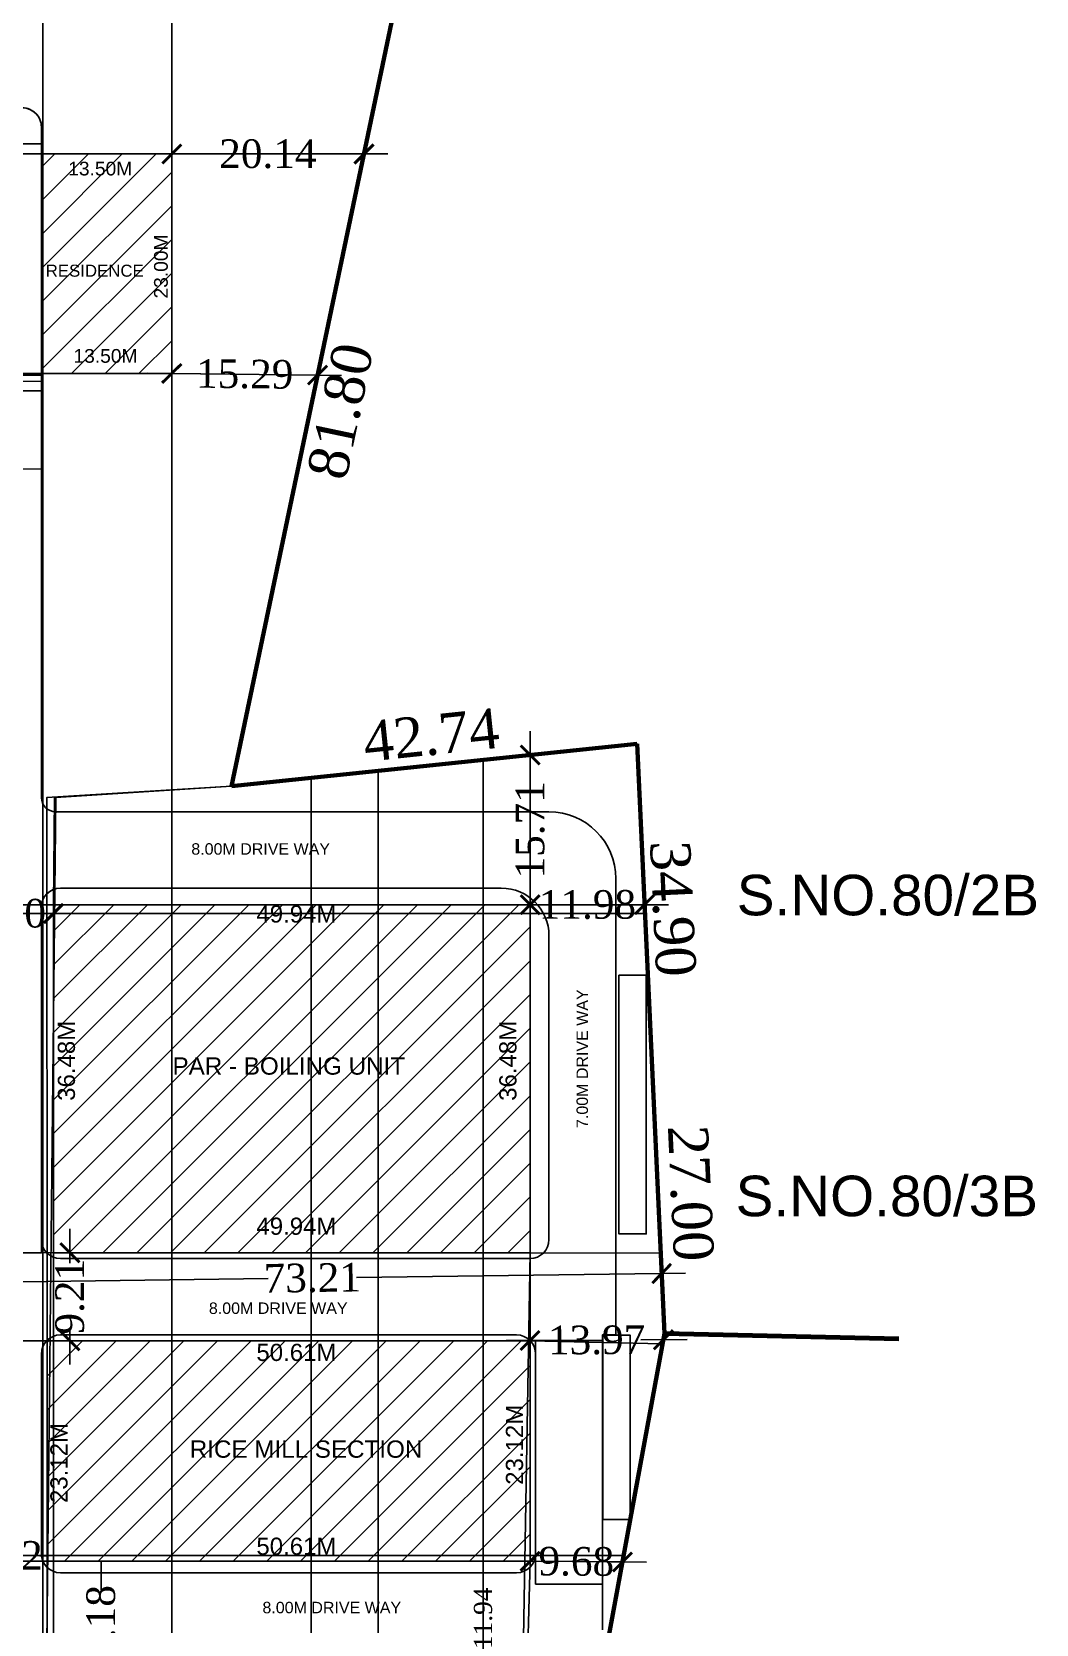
# Model space of a CAD drawing. Header units: metres. Extents: x 1422408 to 2565053, y 3723 to 80428.
# Drawn here: x 2267325.5 to 2267430.7, y 3879.6 to 4046.5 of the extents above; entities that cross this region are included whole.
import ezdxf

# ---------------------------------------------------------------- set-up
doc = ezdxf.new("R2010")
doc.units = ezdxf.units.M
doc.header["$LTSCALE"] = 3.5
doc.header["$MEASUREMENT"] = 0
doc.linetypes.add('PHANTOM2', pattern=[1.25, 0.625, -0.125, 0.125, -0.125, 0.125, -0.125])
doc.layers.get('0').update_dxf_attribs({"linetype": 'CONTINUOUS'})
doc.layers.get('DEFPOINTS').update_dxf_attribs({"linetype": 'CONTINUOUS'})
for name, color, linetype in [('BLK_1_LVL_0_REAR_SETBACK', 11, 'CONTINUOUS'), ('BLK_2_LVL_0_REAR_SETBACK', 11, 'CONTINUOUS'), ('BLK_4_INTERNAL_VEHICULAR_ACCESS', 161, 'CONTINUOUS'), ('BLK_4_LVL_0_BLDG_FOOT_PRINT', 1, 'CONTINUOUS'), ('BLK_4_LVL_0_FRONT_SETBACK', 2, 'CONTINUOUS'), ('BLK_4_LVL_0_REAR_SETBACK', 11, 'CONTINUOUS'), ('BLK_4_LVL_0_SIDE_SETBACK1', 171, 'CONTINUOUS'), ('BLK_4_LVL_0_SIDE_SETBACK2', 102, 'CONTINUOUS'), ('BLK_5_LVL_0_SIDE_SETBACK1', 102, 'CONTINUOUS'), ('BLK_5_PLANTATION_GREENSTRIP', 81, 'CONTINUOUS'), ('BLK_6_INTERNAL_VEHICULAR_ACCESS', 161, 'CONTINUOUS'), ('BLK_6_LVL_0_BLDG_FOOT_PRINT', 1, 'CONTINUOUS'), ('BLK_6_LVL_0_FRONT_SETBACK', 2, 'CONTINUOUS'), ('BLK_6_LVL_0_REAR_SETBACK', 11, 'CONTINUOUS'), ('BLK_6_LVL_0_SIDE_SETBACK1', 171, 'CONTINUOUS'), ('BLK_6_LVL_0_SIDE_SETBACK2', 102, 'CONTINUOUS'), ('BLK_6_PLANTATION_GREENSTRIP', 81, 'CONTINUOUS'), ('BLK_7_INTERNAL_VEHICULAR_ACCESS', 161, 'CONTINUOUS'), ('BLK_7_LVL_0_BLDG_FOOT_PRINT', 1, 'CONTINUOUS'), ('BLK_7_LVL_0_FRONT_SETBACK', 2, 'CONTINUOUS'), ('BLK_7_LVL_0_REAR_SETBACK', 11, 'CONTINUOUS'), ('BLK_7_LVL_0_SIDE_SETBACK1', 171, 'CONTINUOUS'), ('BLK_7_LVL_0_SIDE_SETBACK2', 102, 'CONTINUOUS'), ('DISTANCE_BLK', 238, 'CONTINUOUS'), ('DRIVE_WAY', 255, 'CONTINUOUS'), ('PLOT_BOUNDARY', 70, 'CONTINUOUS'), ('SUPER_IMPOSED', 5, 'CONTINUOUS')]:
    doc.layers.add(name, color=color, linetype=linetype)
for name, color, linetype, lineweight in [('FMB_OR_PLR', 70, 'CONTINUOUS', 0), ('SPECIAL_PARKING', 175, 'CONTINUOUS', 0), ('TWO_WHEELER_DRIVE_WAY', 6, 'CONTINUOUS', 9)]:
    doc.layers.add(name, color=color, linetype=linetype, lineweight=lineweight)
doc.styles.add('ANAND', font='times.ttf')
doc.styles.add('NAME', font='times.ttf')
doc.styles.add('ROOM TEXT 10.5', font='swisse.ttf')
doc.dimstyles.new('Copy of Standard', dxfattribs={"dimscale": 0.7, "dimtxt": 2.35, "dimasz": 0.05, "dimexe": 0.08, "dimexo": 0.0125, "dimgap": 0.05, "dimtad": 0, "dimzin": 0, "dimdsep": 46, "dimtxsty": 'NAME', "dimcen": 0, "dimse1": 1, "dimse2": 1, "dimsd1": 1, "dimsd2": 1, "dimadec": 0, "dimazin": 0, "dimtfac": 1, "dimtofl": 0, "dimtmove": 0, "dimatfit": 3, "dimldrblk": 'CLOSEDBLANK', "dimfxl": 0, "dimtolj": 1, "dimtzin": 0, "dimarcsym": 0})
doc.dimstyles.new('STANDARD$0', dxfattribs={"dimtxt": 0.25, "dimasz": 0.1, "dimexe": 2, "dimexo": 2, "dimgap": 0, "dimtad": 0, "dimzin": 0, "dimdsep": 46, "dimtxsty": 'ANAND', "dimcen": 0.0625, "dimdle": 2.5, "dimse1": 1, "dimse2": 1, "dimclrd": 2, "dimclre": 9, "dimadec": 0, "dimazin": 0, "dimtfac": 1, "dimtix": 1, "dimtofl": 0, "dimtmove": 2, "dimatfit": 3, "dimldrblk": 'OBLIQUE', "dimfxl": 0, "dimtolj": 1, "dimtzin": 0, "dimarcsym": 0})

# ---------------------------------------------------------------- blocks, each defined once
blk = doc.blocks.new('*D648')
at = {"layer": 'DEFPOINTS', "color": 0, "ltscale": 0.5}
for p in [(2267391.79, 3910.08), (2267394.19, 3909.64), (2267377.03, 3829.82)]:
    blk.add_point(p, dxfattribs=at)
at = {"color": 0, "lineweight": 70, "ltscale": 0.5, "insert": (2267386.8, 3869.42), "char_height": 4.2, "attachment_point": 5, "rotation": 79.5824, "style": 'NAME'}
blk.add_mtext('\\A1;81.60', dxfattribs=at)
blk = doc.blocks.new('_ClosedBlank')
at = {"color": 0, "linetype": 'ByBlock', "lineweight": -2}
for p, q in [((-1, 0.2), (0, 0)), ((-1, 0.2), (-1, -0.2)), ((0, 0), (-1, -0.2))]:
    blk.add_line(p, q, dxfattribs=at)
blk = doc.blocks.new('*D649')
at = {"layer": 'DEFPOINTS', "color": 0, "ltscale": 0.5}
for p in [(2267390.53, 3937.05), (2267393.94, 3937.21), (2267391.79, 3910.08)]:
    blk.add_point(p, dxfattribs=at)
at = {"color": 0, "lineweight": 70, "ltscale": 0.5, "insert": (2267394.52, 3924.78), "char_height": 4.2, "attachment_point": 5, "rotation": 272.6581, "style": 'NAME'}
blk.add_mtext('\\A1;27.00', dxfattribs=at)
blk = doc.blocks.new('*D659')
at = {"layer": 'DEFPOINTS', "color": 0, "ltscale": 0.5}
for p in [(2267363.2, 4047.49), (2267346.41, 3967.43), (2267349.47, 3966.79)]:
    blk.add_point(p, dxfattribs=at)
at = {"color": 0, "lineweight": 70, "ltscale": 0.5, "insert": (2267357.85, 4006.76), "char_height": 4.2, "attachment_point": 5, "rotation": 78.1549, "style": 'NAME'}
blk.add_mtext('\\A1;81.80', dxfattribs=at)
blk = doc.blocks.new('*D666')
at = {"layer": 'DEFPOINTS', "color": 0, "ltscale": 0.5}
for p in [(2267388.59, 3975.01), (2267388.92, 3971.9), (2267346.41, 3967.43)]:
    blk.add_point(p, dxfattribs=at)
at = {"color": 0, "lineweight": 70, "ltscale": 0.5, "insert": (2267367.34, 3972.78), "char_height": 4.2, "attachment_point": 5, "rotation": 5.9983, "style": 'NAME'}
blk.add_mtext('\\A1;42.74', dxfattribs=at)
blk = doc.blocks.new('*D667')
at = {"layer": 'DEFPOINTS', "color": 0, "ltscale": 0.5}
for p in [(2267388.92, 3971.9), (2267390.53, 3937.05), (2267393.47, 3937.19)]:
    blk.add_point(p, dxfattribs=at)
at = {"color": 0, "lineweight": 70, "ltscale": 0.5, "insert": (2267392.66, 3954.61), "char_height": 4.2, "attachment_point": 5, "rotation": 272.6581, "style": 'NAME'}
blk.add_mtext('\\A1;34.90', dxfattribs=at)
blk = doc.blocks.new('_ArchTick')
at = {"color": 0, "linetype": 'ByBlock', "const_width": 0.15}
blk.add_lwpolyline([(-0.5, -0.5), (0.5, 0.5)], dxfattribs=at)
blk = doc.blocks.new('*D671')
at = {"color": 2, "lineweight": -2}
for p, q in [((2267375.22, 3955.02), (2267379.11, 3955.02)), ((2267392.2, 3955.02), (2267388.3, 3955.02))]:
    blk.add_line(p, q, dxfattribs=at)
at = {"layer": 'DEFPOINTS', "color": 0}
for p in [(2267377.72, 3955.02), (2267389.7, 3955.02), (2267389.7, 3955.02)]:
    blk.add_point(p, dxfattribs=at)
at = {"color": 2, "lineweight": -2, "xscale": 2, "yscale": 2, "zscale": 2, "rotation": 180}
blk.add_blockref('_ArchTick', (2267377.72, 3955.02), dxfattribs=at)
at = {"color": 2, "lineweight": -2, "xscale": 2, "yscale": 2, "zscale": 2}
blk.add_blockref('_ArchTick', (2267389.7, 3955.02), dxfattribs=at)
at = {"color": 0, "lineweight": -2, "insert": (2267383.71, 3955.02), "char_height": 3, "attachment_point": 5, "style": 'ANAND'}
blk.add_mtext('\\A1;11.98', dxfattribs=at)
blk = doc.blocks.new('_Oblique')
at = {"color": 0, "linetype": 'ByBlock', "lineweight": -2}
blk.add_line((-0.5, -0.5), (0.5, 0.5), dxfattribs=at)
blk = doc.blocks.new('*D672')
at = {"color": 2, "lineweight": -2}
for p, q in [((2267377.72, 3973.22), (2267377.72, 3967.32)), ((2267377.72, 3952.52), (2267377.72, 3958.42))]:
    blk.add_line(p, q, dxfattribs=at)
at = {"layer": 'DEFPOINTS', "color": 0}
for p in [(2267377.72, 3970.72), (2267377.72, 3970.72), (2267377.72, 3955.02)]:
    blk.add_point(p, dxfattribs=at)
at = {"color": 2, "lineweight": -2, "xscale": 2, "yscale": 2, "zscale": 2}
for p, rotation in [((2267377.72, 3970.72), 90), ((2267377.72, 3955.02), 270)]:
    blk.add_blockref('_ArchTick', p, dxfattribs=dict(at, rotation=rotation))
at = {"color": 0, "lineweight": -2, "insert": (2267377.72, 3962.87), "char_height": 3, "attachment_point": 5, "rotation": 90, "style": 'ANAND'}
blk.add_mtext('\\A1;15.71', dxfattribs=at)
blk = doc.blocks.new('*D673')
at = {"color": 2, "lineweight": -2}
for p, q in [((2267337.67, 4033.7), (2267345.38, 4033.7)), ((2267362.81, 4033.7), (2267355.1, 4033.7))]:
    blk.add_line(p, q, dxfattribs=at)
at = {"layer": 'DEFPOINTS', "color": 0}
for p in [(2267340.17, 4033.7), (2267360.31, 4033.7), (2267360.31, 4033.7)]:
    blk.add_point(p, dxfattribs=at)
at = {"color": 2, "lineweight": -2, "xscale": 2, "yscale": 2, "zscale": 2, "rotation": 180}
blk.add_blockref('_ArchTick', (2267340.17, 4033.7), dxfattribs=at)
at = {"color": 2, "lineweight": -2, "xscale": 2, "yscale": 2, "zscale": 2}
blk.add_blockref('_ArchTick', (2267360.31, 4033.7), dxfattribs=at)
at = {"color": 0, "lineweight": -2, "insert": (2267350.24, 4033.7), "char_height": 3, "attachment_point": 5, "style": 'ANAND'}
blk.add_mtext('\\A1;20.14', dxfattribs=at)
blk = doc.blocks.new('*D689')
at = {"color": 2, "lineweight": -2}
for p, q in [((2267315.78, 3954.1), (2267319.32, 3954.1)), ((2267330.28, 3954.1), (2267326.74, 3954.1))]:
    blk.add_line(p, q, dxfattribs=at)
at = {"layer": 'DEFPOINTS', "color": 0}
for p in [(2267318.28, 3954.1), (2267327.78, 3954.1), (2267327.78, 3954.1)]:
    blk.add_point(p, dxfattribs=at)
at = {"color": 2, "lineweight": -2, "xscale": 2, "yscale": 2, "zscale": 2, "rotation": 180}
blk.add_blockref('_ArchTick', (2267318.28, 3954.1), dxfattribs=at)
at = {"color": 2, "lineweight": -2, "xscale": 2, "yscale": 2, "zscale": 2}
blk.add_blockref('_ArchTick', (2267327.78, 3954.1), dxfattribs=at)
at = {"color": 0, "lineweight": -2, "insert": (2267323.03, 3954.1), "char_height": 3, "attachment_point": 5, "style": 'ANAND'}
blk.add_mtext('\\A1;9.50', dxfattribs=at)
blk = doc.blocks.new('*D690')
at = {"color": 2, "lineweight": -2}
for p, q in [((2267318.38, 3886.8), (2267319.04, 3886.8)), ((2267327, 3886.8), (2267326.34, 3886.8))]:
    blk.add_line(p, q, dxfattribs=at)
at = {"color": 2}
for points in [[(2267318.38, 3886.82), (2267318.38, 3886.79), (2267318.28, 3886.8)], [(2267327, 3886.82), (2267327, 3886.79), (2267327.1, 3886.8)]]:
    blk.add_solid(points, dxfattribs=at)
at = {"layer": 'DEFPOINTS', "color": 0}
for p in [(2267318.28, 3886.8), (2267327.1, 3886.8), (2267327.1, 3886.8)]:
    blk.add_point(p, dxfattribs=at)
at = {"color": 0, "lineweight": -2, "insert": (2267322.69, 3886.8), "char_height": 3, "attachment_point": 5, "style": 'ANAND'}
blk.add_mtext('\\A1;8.82', dxfattribs=at)
blk = doc.blocks.new('*D691')
at = {"color": 2, "lineweight": -2}
for p, q in [((2267329.5, 3921.04), (2267329.5, 3917.45)), ((2267329.5, 3906.83), (2267329.5, 3910.42))]:
    blk.add_line(p, q, dxfattribs=at)
at = {"layer": 'DEFPOINTS', "color": 0}
for p in [(2267329.5, 3918.54), (2267329.5, 3909.33), (2267329.5, 3909.33)]:
    blk.add_point(p, dxfattribs=at)
at = {"color": 2, "lineweight": -2, "xscale": 2, "yscale": 2, "zscale": 2}
for p, rotation in [((2267329.5, 3918.54), 90), ((2267329.5, 3909.33), 270)]:
    blk.add_blockref('_ArchTick', p, dxfattribs=dict(at, rotation=rotation))
at = {"color": 0, "lineweight": -2, "insert": (2267329.5, 3913.94), "char_height": 3, "attachment_point": 5, "rotation": 90, "style": 'ANAND'}
blk.add_mtext('\\A1;9.21', dxfattribs=at)
blk = doc.blocks.new('*D695')
at = {"color": 2, "lineweight": -2}
for p, q in [((2267375.21, 3886.23), (2267378.89, 3886.2)), ((2267389.89, 3886.13), (2267386.21, 3886.15))]:
    blk.add_line(p, q, dxfattribs=at)
at = {"layer": 'DEFPOINTS', "color": 0}
for p in [(2267377.71, 3886.21), (2267387.39, 3886.14), (2267387.39, 3886.14)]:
    blk.add_point(p, dxfattribs=at)
at = {"color": 2, "lineweight": -2, "xscale": 2, "yscale": 2, "zscale": 2}
for p, rotation in [((2267377.71, 3886.21), 179.6088572120454), ((2267387.39, 3886.14), 359.6088572120454)]:
    blk.add_blockref('_ArchTick', p, dxfattribs=dict(at, rotation=rotation))
at = {"color": 0, "lineweight": -2, "insert": (2267382.55, 3886.18), "char_height": 3, "attachment_point": 5, "rotation": 359.6089, "style": 'ANAND'}
blk.add_mtext('\\A1;9.68', dxfattribs=at)
blk = doc.blocks.new('*D696')
at = {"color": 2, "lineweight": -2}
for p, q in [((2267375.2, 3909.34), (2267380.06, 3909.36)), ((2267394.17, 3909.44), (2267389.31, 3909.42))]:
    blk.add_line(p, q, dxfattribs=at)
at = {"layer": 'DEFPOINTS', "color": 0}
for p in [(2267377.7, 3909.35), (2267391.67, 3909.43), (2267391.67, 3909.43)]:
    blk.add_point(p, dxfattribs=at)
at = {"color": 2, "lineweight": -2, "xscale": 2, "yscale": 2, "zscale": 2}
for p, rotation in [((2267377.7, 3909.35), 180.3306345546493), ((2267391.67, 3909.43), 0.3306345546493285)]:
    blk.add_blockref('_ArchTick', p, dxfattribs=dict(at, rotation=rotation))
at = {"color": 0, "lineweight": -2, "insert": (2267384.68, 3909.39), "char_height": 3, "attachment_point": 5, "rotation": 0.3306, "style": 'ANAND'}
blk.add_mtext('\\A1;13.97', dxfattribs=at)
blk = doc.blocks.new('*D554')
at = {"color": 2, "lineweight": -2}
for p, q in [((2267372.79, 3886.11), (2267372.79, 3883.18)), ((2267372.79, 3874.37), (2267372.79, 3877.3))]:
    blk.add_line(p, q, dxfattribs=at)
at = {"color": 2}
for points in [[(2267372.77, 3886.11), (2267372.8, 3886.11), (2267372.79, 3886.21)], [(2267372.77, 3874.37), (2267372.8, 3874.37), (2267372.79, 3874.27)]]:
    blk.add_solid(points, dxfattribs=at)
at = {"layer": 'DEFPOINTS', "color": 0}
for p in [(2267372.79, 3886.21), (2267372.79, 3886.21), (2267372.79, 3874.27)]:
    blk.add_point(p, dxfattribs=at)
at = {"color": 0, "lineweight": -2, "insert": (2267372.79, 3880.24), "char_height": 1.9, "attachment_point": 5, "rotation": 90, "style": 'ANAND'}
blk.add_mtext('\\A1;11.94', dxfattribs=at)
blk = doc.blocks.new('*D678')
at = {"color": 2, "lineweight": -2}
for p, q in [((2267337.67, 4010.73), (2267343.18, 4010.67)), ((2267357.95, 4010.5), (2267352.44, 4010.57))]:
    blk.add_line(p, q, dxfattribs=at)
at = {"layer": 'DEFPOINTS', "color": 0}
for p in [(2267340.17, 4010.7), (2267355.45, 4010.53), (2267355.45, 4010.53)]:
    blk.add_point(p, dxfattribs=at)
at = {"color": 2, "lineweight": -2, "xscale": 2, "yscale": 2, "zscale": 2}
for p, rotation in [((2267340.17, 4010.7), 179.3720709315881), ((2267355.45, 4010.53), 359.3720709315882)]:
    blk.add_blockref('_ArchTick', p, dxfattribs=dict(at, rotation=rotation))
at = {"color": 0, "lineweight": -2, "insert": (2267347.81, 4010.62), "char_height": 3, "attachment_point": 5, "rotation": 359.3721, "style": 'ANAND'}
blk.add_mtext('\\A1;15.29', dxfattribs=at)
blk = doc.blocks.new('*D681')
at = {"color": 2, "lineweight": -2}
for p, q in [((2267315.78, 3915.39), (2267350.26, 3915.84)), ((2267393.99, 3916.41), (2267359.52, 3915.96))]:
    blk.add_line(p, q, dxfattribs=at)
at = {"layer": 'DEFPOINTS', "color": 0}
for p in [(2267318.28, 3915.42), (2267391.49, 3916.37), (2267391.49, 3916.37)]:
    blk.add_point(p, dxfattribs=at)
at = {"color": 2, "lineweight": -2, "xscale": 2, "yscale": 2, "zscale": 2}
for p, rotation in [((2267318.28, 3915.42), 180.7474942727145), ((2267391.49, 3916.37), 0.7474942727144663)]:
    blk.add_blockref('_ArchTick', p, dxfattribs=dict(at, rotation=rotation))
at = {"color": 0, "lineweight": -2, "insert": (2267354.89, 3915.9), "char_height": 3, "attachment_point": 5, "rotation": 0.7475, "style": 'ANAND'}
blk.add_mtext('\\A1;73.21', dxfattribs=at)
blk = doc.blocks.new('*D556')
at = {"color": 2, "lineweight": -2}
for p, q in [((2267332.76, 3886.11), (2267332.76, 3883.22)), ((2267332.76, 3871.13), (2267332.76, 3874.03))]:
    blk.add_line(p, q, dxfattribs=at)
at = {"color": 2}
for points in [[(2267332.74, 3886.11), (2267332.77, 3886.11), (2267332.76, 3886.21)], [(2267332.74, 3871.13), (2267332.77, 3871.13), (2267332.76, 3871.03)]]:
    blk.add_solid(points, dxfattribs=at)
at = {"layer": 'DEFPOINTS', "color": 0}
for p in [(2267332.76, 3886.21), (2267332.76, 3886.21), (2267332.76, 3871.03)]:
    blk.add_point(p, dxfattribs=at)
at = {"color": 0, "lineweight": -2, "insert": (2267332.76, 3878.62), "char_height": 3, "attachment_point": 5, "rotation": 90, "style": 'ANAND'}
blk.add_mtext('\\A1;15.18', dxfattribs=at)
blk = doc.blocks.new('*D710')
at = {"layer": 'DEFPOINTS', "color": 0}
for p in [(2267318.52, 4008.84), (2267326.52, 4008.87), (2267326.52, 4008.84)]:
    blk.add_point(p, dxfattribs=at)
at = {"layer": 'TWO_WHEELER_DRIVE_WAY', "color": 2, "linetype": 'PHANTOM2', "lineweight": -2}
for p, q in [((2267318.62, 4008.87), (2267322.21, 4008.87)), ((2267326.42, 4008.87), (2267322.82, 4008.87))]:
    blk.add_line(p, q, dxfattribs=at)
at = {"layer": 'TWO_WHEELER_DRIVE_WAY', "color": 2}
for points in [[(2267318.62, 4008.88), (2267318.62, 4008.85), (2267318.52, 4008.87)], [(2267326.42, 4008.88), (2267326.42, 4008.85), (2267326.52, 4008.87)]]:
    blk.add_solid(points, dxfattribs=at)
at = {"layer": 'TWO_WHEELER_DRIVE_WAY', "color": 0, "insert": (2267322.52, 4008.87), "char_height": 0.25, "attachment_point": 5, "style": 'ANAND'}
blk.add_mtext('\\A1;8.00', dxfattribs=at)

msp = doc.modelspace()

# ---------------------------------------------------------------- hatches: boundary and pattern name
at = {"ltscale": 0.05}
h = msp.add_hatch(dxfattribs=at)
h.set_pattern_fill('ANSI31', color=8, scale=20)
h.set_pattern_definition([(45, (2261982.265, -4847.4843), (-1.76776695, 1.76776695), [])])
h.paths.add_polyline_path([(2267318.28477, 3954.10417), (2267270.70477, 3954.10417), (2267270.70477, 3886.80417), (2267318.28477, 3886.80417)])
h.paths.add_polyline_path([(2267377.71668, 3955.01672), (2267327.78026, 3955.01672), (2267327.78026, 3918.53877), (2267377.71668, 3918.53877)])
h.paths.add_polyline_path([(2267377.70953, 3909.33195), (2267327.10188, 3909.33195), (2267327.10188, 3886.21091), (2267377.70953, 3886.21091)])
h.paths.add_polyline_path([(2267354.78501, 3871.03483), (2267327.01501, 3871.03483), (2267327.01501, 3835.81483), (2267354.78501, 3835.81483)])
h.paths.add_polyline_path([(2267372.78501, 3874.26988), (2267361.78501, 3874.26988), (2267361.78501, 3840.41988), (2267372.78501, 3840.41988)])
h.paths.add_polyline_path([(2267317.9057, 3833.0273), (2267311.1197, 3833.0273), (2267311.1197, 3829.5193), (2267317.9057, 3829.5193)])
h.paths.add_polyline_path([(2267340.16783, 4033.6996), (2267326.66783, 4033.6996), (2267326.66783, 4010.6996), (2267340.16783, 4010.6996)])
h.paths.add_polyline_path([(2267317.69129, 3910.83693), (2267317.69129, 3921.82679), (2267314.91644, 3921.82679), (2267314.91644, 3910.83693)], flags=24)
h.paths.add_polyline_path([(2267290.29626, 3951.63392), (2267301.2849, 3951.63392), (2267301.2849, 3954.40511), (2267290.29626, 3954.40511)], flags=9)
h.paths.add_polyline_path([(2267290.29626, 3887.21784), (2267301.2849, 3887.21784), (2267301.2849, 3889.98903), (2267290.29626, 3889.98903)], flags=24)
h.paths.add_polyline_path([(2267273.80431, 3910.66442), (2267273.80431, 3921.65428), (2267271.02946, 3921.65428), (2267271.02946, 3910.66442)], flags=24)
h.paths.add_polyline_path([(2267271.72763, 3925.96761), (2267316.90791, 3925.96761), (2267316.90791, 3928.83274), (2267271.72763, 3928.83274)], flags=24)
h.paths.add_polyline_path([(2267348.57225, 3952.64251), (2267359.56211, 3952.64251), (2267359.56211, 3955.41736), (2267348.57225, 3955.41736)], flags=9)
h.paths.add_polyline_path([(2267376.78728, 3934.00638), (2267376.78728, 3944.99623), (2267374.01243, 3944.99623), (2267374.01243, 3934.00638)], flags=24)
h.paths.add_polyline_path([(2267330.54008, 3934.00638), (2267330.54008, 3944.99623), (2267327.76523, 3944.99623), (2267327.76523, 3934.00638)], flags=9)
h.paths.add_polyline_path([(2267348.57225, 3919.91965), (2267359.56211, 3919.91965), (2267359.56211, 3922.6945), (2267348.57225, 3922.6945)], flags=24)
h.paths.add_polyline_path([(2267339.77244, 3936.68677), (2267368.11646, 3936.68677), (2267368.11646, 3939.55191), (2267339.77244, 3939.55191)], flags=24)
h.paths.add_polyline_path([(2267329.76, 3891.85825), (2267329.76, 3902.84689), (2267326.9888, 3902.84689), (2267326.9888, 3891.85825)], flags=9)
h.paths.add_polyline_path([(2267348.57225, 3886.3813), (2267359.56211, 3886.3813), (2267359.56211, 3889.15615), (2267348.57225, 3889.15615)], flags=24)
h.paths.add_polyline_path([(2267377.48092, 3893.76718), (2267377.48092, 3904.75582), (2267374.70972, 3904.75582), (2267374.70972, 3893.76718)], flags=24)
h.paths.add_polyline_path([(2267348.57225, 3906.69431), (2267359.56211, 3906.69431), (2267359.56211, 3909.46916), (2267348.57225, 3909.46916)], flags=9)
h.paths.add_polyline_path([(2267341.58139, 3896.53783), (2267369.77329, 3896.53783), (2267369.77329, 3899.40296), (2267341.58139, 3899.40296)], flags=24)
h.paths.add_polyline_path([(2267332.18038, 3850.26115), (2267350.14818, 3850.26115), (2267350.14818, 3855.48951), (2267332.18038, 3855.48951)], flags=24)
h.paths.add_polyline_path([(2267354.80108, 3850.19003), (2267354.80108, 3861.17867), (2267352.02988, 3861.17867), (2267352.02988, 3850.19003)], flags=9)
h.paths.add_polyline_path([(2267337.22276, 3836.32826), (2267348.18767, 3836.32826), (2267348.18767, 3839.02826), (2267337.22276, 3839.02826)], flags=24)
h.paths.add_polyline_path([(2267329.4543, 3850.19003), (2267329.4543, 3861.17867), (2267326.68311, 3861.17867), (2267326.68311, 3850.19003)], flags=9)
h.paths.add_polyline_path([(2267337.91043, 3867.98268), (2267348.87534, 3867.98268), (2267348.87534, 3870.68268), (2267337.91043, 3870.68268)], flags=24)
h.paths.add_polyline_path([(2267363.78761, 3854.72404), (2267363.78761, 3863.51495), (2267361.57065, 3863.51495), (2267361.57065, 3854.72404)], flags=9)
h.paths.add_polyline_path([(2267373.11756, 3854.77183), (2267373.11756, 3863.56274), (2267370.9006, 3863.56274), (2267370.9006, 3854.77183)], flags=9)
h.paths.add_polyline_path([(2267363.15239, 3872.17018), (2267371.9433, 3872.17018), (2267371.9433, 3874.38714), (2267363.15239, 3874.38714)], flags=9)
h.paths.add_polyline_path([(2267363.11318, 3840.19056), (2267371.9041, 3840.19056), (2267371.9041, 3842.40751), (2267363.11318, 3842.40751)], flags=9)
h.paths.add_polyline_path([(2267362.8774, 3847.2632), (2267371.68305, 3847.2632), (2267371.68305, 3852.58838), (2267362.8774, 3852.58838)], flags=24)
h.paths.add_polyline_path([(2267317.79538, 3829.80093), (2267317.79538, 3832.90965), (2267316.87165, 3832.90965), (2267316.87165, 3829.80093)], flags=24)
h.paths.add_polyline_path([(2267312.59896, 3830.86172), (2267316.12173, 3830.88634), (2267316.11778, 3831.45227), (2267312.59501, 3831.42766)], flags=24)
h.paths.add_polyline_path([(2267329.50368, 4011.41009), (2267338.29459, 4011.41009), (2267338.29459, 4013.62704), (2267329.50368, 4013.62704)], flags=24)
h.paths.add_polyline_path([(2267340.15925, 4018.18277), (2267340.15925, 4026.97368), (2267337.94229, 4026.97368), (2267337.94229, 4018.18277)], flags=24)
h.paths.add_polyline_path([(2267328.9532, 4031.04105), (2267337.74412, 4031.04105), (2267337.74412, 4033.258), (2267328.9532, 4033.258)], flags=24)
h.paths.add_polyline_path([(2267326.50499, 4020.07853), (2267338.47413, 4020.07853), (2267338.47413, 4022.78638), (2267326.50499, 4022.78638)], flags=9)

# ---------------------------------------------------------------- linework, layer by layer
at = {"lineweight": 60, "ltscale": 0.5}
for p, q in [((2267363.20374, 4047.49116), (2267346.41297, 3967.43299)), ((2267346.41297, 3967.43299), (2267388.91548, 3971.89894)), ((2267388.91548, 3971.89894), (2267391.78556, 3910.07792)), ((2267391.78556, 3910.07792), (2267377.03052, 3829.82302))]:
    msp.add_line(p, q, dxfattribs=at)
at = {"color": 0}
for p, q in [((2267326.51501, 3966.26126), (2267326.51501, 4036.53502)), ((2267326.51501, 3966.26126), (2267326.51501, 4036.53502)), ((2267326.51501, 3954.76126), (2267326.51501, 3919.93536)), ((2267328.51501, 3909.93536), (2267376.28447, 3909.93536)), ((2267385.28447, 3909.93536), (2267385.28447, 3879.0145)), ((2267326.51501, 3907.93536), (2267326.51501, 3887.0145)), ((2267378.28447, 3907.93536), (2267378.28447, 3887.0145)), ((2267328.51501, 3885.0145), (2267376.28447, 3885.0145))]:
    msp.add_line(p, q, dxfattribs=at)
at = {"ltscale": 0.5}
for p, q in [((2267328.01501, 3964.76126), (2267379.68835, 3964.76126)), ((2267386.68835, 3909.93536), (2267386.68835, 3957.76126)), ((2267379.68835, 3922.18417), (2267379.68835, 3951.76126))]:
    msp.add_line(p, q, dxfattribs=at)
at = {"lineweight": 60, "ltscale": 0.5}
for points in [[(2267346.41297, 3967.43299), (2267388.91548, 3971.89894)], [(2267391.78556, 3910.07792), (2267388.91548, 3971.89894)], [(2267353.88471, 3828.23819), (2267377.03052, 3829.82302), (2267391.78556, 3910.07792)]]:
    msp.add_lwpolyline(points, dxfattribs=at)
at = {"color": 0}
msp.add_lwpolyline([(2267344.85285, 3956.76126), (2267328.51501, 3956.76126, 0.414213562), (2267326.51501, 3954.76126), (2267326.51501, 3919.93536, 0.414213562), (2267328.51501, 3917.93536), (2267377.68835, 3917.93536, 0.414213562), (2267379.68835, 3919.93536), (2267379.68835, 3951.76126, 0.414213562), (2267374.68835, 3956.76126)], format="xyb", close=True, dxfattribs=at)
msp.add_lwpolyline([(2267326.51501, 3887.0145), (2267326.51501, 3907.93536, -0.414213562), (2267328.51501, 3909.93536), (2267376.28447, 3909.93536, -0.414213562), (2267378.28447, 3907.93536), (2267378.28447, 3887.0145, -0.414213562), (2267376.28447, 3885.0145), (2267328.51501, 3885.0145, -0.414213562), (2267326.51501, 3887.0145, -1)], format="xyb", dxfattribs=at)
msp.add_lwpolyline([(2267385.28447, 3909.93536), (2267386.68835, 3909.93536)], dxfattribs=at)
at = {"lineweight": 70, "ltscale": 0.5}
msp.add_lwpolyline([(2267391.78556, 3910.07792), (2267416.3417, 3909.52023)], dxfattribs=at)
at = {"color": 0, "ltscale": 0.5}
for centre, radius, start, end in [((2267324.51501, 4036.53502), 2, 0, 90), ((2267328.01501, 3966.26126), 1.5, 180, 270)]:
    msp.add_arc(centre, radius, start, end, dxfattribs=at)
at = {"ltscale": 0.5}
msp.add_arc((2267379.68835, 3957.76126), 7, 0, 90, dxfattribs=at)
at = {"color": 0}
for centre, start, end in [((2267328.51501, 3907.93536), 90, 180), ((2267376.28447, 3907.93536), 0, 90), ((2267328.51501, 3887.0145), 180, 270), ((2267376.28447, 3887.0145), 270, 0)]:
    msp.add_arc(centre, 2, start, end, dxfattribs=at)
at = {"layer": 'BLK_1_LVL_0_REAR_SETBACK', "ltscale": 400}
msp.add_lwpolyline([(2267354.78501, 3871.03483), (2267354.787, 3968.31289), (2267346.41297, 3967.43299), (2267328.01501, 3966.26126), (2267327.01501, 3871.03483)], close=True, dxfattribs=at)
at = {"layer": 'BLK_2_LVL_0_REAR_SETBACK', "ltscale": 400}
msp.add_lwpolyline([(2267361.78501, 3969.04821), (2267372.78501, 3970.20403), (2267372.78501, 3874.26988), (2267361.78501, 3874.26988), (2267361.78501, 3969.04821)], close=True, dxfattribs=at)
at = {"layer": 'BLK_4_INTERNAL_VEHICULAR_ACCESS', "ltscale": 400}
msp.add_lwpolyline([(2267378.28447, 3909.33443), (2267385.28447, 3909.33443), (2267385.28447, 3883.81763), (2267378.28447, 3883.81763), (2267378.28447, 3909.33443)], dxfattribs=at)
at = {"layer": 'BLK_4_LVL_0_BLDG_FOOT_PRINT', "color": 10}
msp.add_lwpolyline([(2267327.10188, 3886.21091), (2267377.70953, 3886.21091), (2267377.70953, 3909.33195), (2267327.10188, 3909.33195)], close=True, dxfattribs=at)
at = {"layer": 'BLK_4_LVL_0_FRONT_SETBACK', "ltscale": 400}
msp.add_lwpolyline([(2267377.70953, 3886.21091), (2267376.18509, 3829.76514), (2267327.01541, 3826.662), (2267327.10188, 3886.21091), (2267377.70953, 3886.21091)], close=True, dxfattribs=at)
at = {"layer": 'BLK_4_LVL_0_REAR_SETBACK', "ltscale": 400}
msp.add_lwpolyline([(2267327.10188, 3909.33195), (2267327.10093, 3966.26126), (2267346.41297, 3967.43299), (2267377.71668, 3970.72223), (2267377.70953, 3909.33195), (2267327.10188, 3909.33195)], close=True, dxfattribs=at)
at = {"layer": 'BLK_4_LVL_0_SIDE_SETBACK1', "ltscale": 400}
msp.add_lwpolyline([(2267377.70953, 3886.21091), (2267387.38541, 3886.14486), (2267391.58515, 3908.98783), (2267377.70953, 3909.33195), (2267377.70953, 3886.21091)], close=True, dxfattribs=at)
at = {"layer": 'BLK_4_LVL_0_SIDE_SETBACK2', "ltscale": 400}
msp.add_lwpolyline([(2267254.92573, 3909.33195), (2267254.01661, 3886.21091), (2267327.10188, 3886.21091), (2267327.10188, 3909.33195), (2267254.92573, 3909.33195)], close=True, dxfattribs=at)
at = {"layer": 'BLK_5_LVL_0_SIDE_SETBACK1', "color": 161, "ltscale": 400}
msp.add_lwpolyline([(2267318.28477, 3954.10417), (2267389.74161, 3954.10417), (2267391.78556, 3910.07792), (2267387.50663, 3886.80417), (2267318.28477, 3886.80417), (2267318.28477, 3954.10417)], close=True, dxfattribs=at)
at = {"layer": 'BLK_5_PLANTATION_GREENSTRIP', "ltscale": 400}
msp.add_lwpolyline([(2267385.31828, 3909.92083), (2267388.18367, 3909.92083), (2267388.17984, 3890.59452), (2267385.31446, 3890.59452)], close=True, dxfattribs=at)
at = {"layer": 'BLK_6_INTERNAL_VEHICULAR_ACCESS', "ltscale": 400}
msp.add_lwpolyline([(2267326.51501, 3918.53659), (2267318.51501, 3918.53659), (2267318.51501, 3955.01631), (2267326.53138, 3955.01667), (2267326.51501, 3918.53659)], close=True, dxfattribs=at)
at = {"layer": 'BLK_6_LVL_0_BLDG_FOOT_PRINT', "color": 10}
msp.add_lwpolyline([(2267377.71668, 3918.53877), (2267377.71668, 3955.01672), (2267327.78026, 3955.01672), (2267327.78026, 3918.53877)], close=True, dxfattribs=at)
at = {"layer": 'BLK_6_LVL_0_FRONT_SETBACK', "ltscale": 400}
msp.add_lwpolyline([(2267327.78026, 3918.53877), (2267327.7956, 3826.71124), (2267376.18509, 3829.76514), (2267377.71668, 3918.53877), (2267327.78026, 3918.53877)], close=True, dxfattribs=at)
at = {"layer": 'BLK_6_LVL_0_REAR_SETBACK', "ltscale": 400}
msp.add_lwpolyline([(2267327.78026, 3955.01725), (2267327.89746, 3966.30959), (2267346.41297, 3967.43299), (2267377.71668, 3970.72223), (2267377.71485, 3955.0149), (2267327.78026, 3955.01725)], close=True, dxfattribs=at)
at = {"layer": 'BLK_6_LVL_0_SIDE_SETBACK1', "ltscale": 400}
msp.add_lwpolyline([(2267377.71668, 3918.53876), (2267391.39398, 3918.51256), (2267389.69925, 3955.01672), (2267377.71668, 3955.01672), (2267377.71668, 3918.53876)], close=True, dxfattribs=at)
at = {"layer": 'BLK_6_LVL_0_SIDE_SETBACK2', "ltscale": 400}
msp.add_lwpolyline([(2267327.78026, 3955.01672), (2267256.72149, 3955.01356), (2267255.30037, 3918.86005), (2267327.78026, 3918.53877), (2267327.78026, 3955.01672)], close=True, dxfattribs=at)
at = {"layer": 'BLK_6_PLANTATION_GREENSTRIP', "ltscale": 400}
msp.add_lwpolyline([(2267387.00517, 3947.63795), (2267389.87056, 3947.63795), (2267389.87056, 3920.52713), (2267387.00517, 3920.52713)], close=True, dxfattribs=at)
at = {"layer": 'BLK_7_INTERNAL_VEHICULAR_ACCESS', "ltscale": 400}
msp.add_lwpolyline([(2267326.51501, 4034.76179), (2267318.441, 4034.75995), (2267318.51501, 4010.51465), (2267326.51501, 4010.51465), (2267326.51501, 4034.76179)], close=True, dxfattribs=at)
at = {"layer": 'BLK_7_LVL_0_BLDG_FOOT_PRINT', "color": 10}
msp.add_lwpolyline([(2267340.16783, 4033.6996), (2267340.16783, 4010.6996), (2267326.66783, 4010.6996), (2267326.66783, 4033.6996)], close=True, dxfattribs=at)
at = {"layer": 'BLK_7_LVL_0_FRONT_SETBACK', "ltscale": 400}
msp.add_lwpolyline([(2267326.66783, 3826.64161), (2267340.16783, 3827.45064), (2267340.16783, 4010.6996), (2267326.66783, 4010.6996), (2267326.66783, 3826.6418), (2267340.16783, 3827.49206)], close=True, dxfattribs=at)
at = {"layer": 'BLK_7_LVL_0_REAR_SETBACK', "ltscale": 400}
msp.add_lwpolyline([(2267326.66783, 4033.6996), (2267340.16783, 4033.6996), (2267340.16783, 4143.35343), (2267326.66783, 4144.60418), (2267326.66783, 4033.6996)], close=True, dxfattribs=at)
at = {"layer": 'BLK_7_LVL_0_SIDE_SETBACK1', "ltscale": 400}
msp.add_lwpolyline([(2267340.16783, 4033.6996), (2267360.31121, 4033.6996), (2267355.45224, 4010.53208), (2267340.16783, 4010.6996), (2267340.16783, 4033.6996)], close=True, dxfattribs=at)
at = {"layer": 'BLK_7_LVL_0_SIDE_SETBACK2', "ltscale": 400}
msp.add_lwpolyline([(2267258.91148, 4010.6996), (2267259.81583, 4033.6996), (2267326.66783, 4033.6996), (2267326.66783, 4010.6996), (2267258.91148, 4010.6996)], close=True, dxfattribs=at)
at = {"layer": 'DISTANCE_BLK', "color": 238}
for points in [[(2267340.16783, 4033.6996), (2267340.16783, 4010.6996), (2267326.66783, 4010.6996), (2267326.66783, 4033.6996)], [(2267377.71668, 3918.53877), (2267377.71668, 3955.01672), (2267327.78026, 3955.01672), (2267327.78026, 3918.53877)]]:
    msp.add_lwpolyline(points, close=True, dxfattribs=at)
at = {"layer": 'DISTANCE_BLK', "color": 238, "lineweight": 25}
msp.add_lwpolyline([(2267327.10188, 3886.21091), (2267377.70953, 3886.21091), (2267377.70953, 3909.33195), (2267327.10188, 3909.33195)], close=True, dxfattribs=at)
at = {"layer": 'DRIVE_WAY', "color": 0}
msp.add_lwpolyline([(2267263.46135, 3822.79639), (2267263.46135, 4036.53502, -0.414213562), (2267265.46135, 4038.53502), (2267324.51501, 4038.53502, -0.414213563), (2267326.51501, 4036.53502), (2267326.51501, 3966.26126, 0.414213562), (2267328.01501, 3964.76126), (2267379.68835, 3964.76126, -0.414213562), (2267386.68835, 3957.76126), (2267386.68835, 3909.93536), (2267385.28447, 3909.93536), (2267385.28447, 3879.0145, -0.414213562)], format="xyb", dxfattribs=at)
at = {"layer": 'FMB_OR_PLR', "color": 70, "lineweight": 25}
msp.add_lwpolyline([(2267163.3798, 4068.5129), (2267165.80695, 4038.81191), (2267260.3111, 4046.29557), (2267253.75763, 3879.62436), (2267244.8368, 3876.66144), (2267238.82053, 3822.79638), (2267318.23053, 3822.79638), (2267318.64529, 3826.17099), (2267326.51501, 3826.63264), (2267357.89021, 3828.51244), (2267377.03052, 3829.82302), (2267391.78556, 3910.07792), (2267388.91548, 3971.89893), (2267346.41297, 3967.43299), (2267363.20374, 4047.49115)], dxfattribs=at)
at = {"layer": 'PLOT_BOUNDARY', "linetype": 'ByBlock'}
msp.add_lwpolyline([(2267163.3798, 4068.51291), (2267165.80695, 4038.81192), (2267260.3111, 4046.29557), (2267253.75763, 3879.62436), (2267244.8368, 3876.66145), (2267238.82053, 3822.79639), (2267318.23053, 3822.79639), (2267318.64529, 3826.171), (2267326.51501, 3826.63264), (2267357.89021, 3828.51245), (2267377.03052, 3829.82302), (2267391.78556, 3910.07792), (2267388.91548, 3971.89894), (2267346.41297, 3967.43299), (2267363.20374, 4047.49116)], dxfattribs=at)
at = {"layer": 'SPECIAL_PARKING', "ltscale": 400}
for points in [[(2267326.51501, 3919.93536), (2267326.51501, 3918.53877)], [(2267327.78026, 3918.53877), (2267326.51501, 3918.53877)]]:
    msp.add_lwpolyline(points, dxfattribs=at)
at = {"layer": 'SUPER_IMPOSED', "color": 5, "lineweight": 25}
msp.add_lwpolyline([(2267163.3798, 4068.5129), (2267165.80695, 4038.81191), (2267260.3111, 4046.29557), (2267253.75763, 3879.62436), (2267244.8368, 3876.66144), (2267238.82053, 3822.79638), (2267318.23053, 3822.79638), (2267318.64529, 3826.17099), (2267326.51501, 3826.63264), (2267357.89021, 3828.51244), (2267377.03052, 3829.82302), (2267391.78556, 3910.07792), (2267388.91548, 3971.89893), (2267346.41297, 3967.43299), (2267363.20374, 4047.49115)], dxfattribs=at)
at = {"layer": 'TWO_WHEELER_DRIVE_WAY', "color": 6}
msp.add_lwpolyline([(2267318.51501, 4009.89116), (2267326.51501, 4009.89116), (2267326.51501, 4000.65344), (2267318.51501, 4000.65344), (2267318.51501, 4009.89116)], close=True, dxfattribs=at)

# ---------------------------------------------------------------- texts
at = {"ltscale": 0.22, "style": 'ROOM TEXT 10.5'}
for s, height, p in [('13.50M', 1.44, (2267329.3227, 4031.44851)), ('13.50M', 1.44, (2267329.87317, 4011.81755)), ('8.00M DRIVE WAY', 1.2, (2267342.21893, 3960.26624)), ('49.94M', 1.8, (2267349.03473, 3953.15488)), ('49.94M', 1.8, (2267349.03473, 3920.43202)), ('8.00M DRIVE WAY', 1.2, (2267344.05924, 3912.13729)), ('50.61M', 1.8, (2267349.03473, 3907.20425)), ('50.61M', 1.8, (2267349.03473, 3886.89124)), ('8.00M DRIVE WAY', 1.2, (2267349.66967, 3880.76553))]:
    msp.add_text(s, height=height, dxfattribs=at).set_placement(p)
for s, height, p in [('23.00M', 1.44, (2267339.75178, 4018.55226)), ('7.00M DRIVE WAY', 1.2, (2267383.76927, 3931.62219)), ('36.48M', 1.8, (2267330.03014, 3934.46885)), ('36.48M', 1.8, (2267376.27734, 3934.46885)), ('23.12M', 1.8, (2267376.97159, 3894.22905)), ('23.12M', 1.8, (2267329.25067, 3892.32012))]:
    msp.add_text(s, height=height, rotation=90, dxfattribs=at).set_placement(p)
at = {"ltscale": 0.1, "style": 'ROOM TEXT 10.5'}
for s, p in [('PAR - BOILING UNIT', (2267340.24997, 3937.21214)), ('RICE MILL SECTION', (2267342.05891, 3897.06319))]:
    msp.add_text(s, height=1.8144, dxfattribs=at).set_placement(p)
at = {"ltscale": 0.05, "insert": (2267326.96481, 4022.09823), "char_height": 1.26, "width": 14.8363083, "attachment_point": 1, "style": 'ROOM TEXT 10.5'}
msp.add_mtext('RESIDENCE', dxfattribs=at)
at = {"lineweight": 60, "ltscale": 0.5, "char_height": 4.25, "attachment_point": 1, "style": 'ROOM TEXT 10.5'}
for s, insert in [('S.NO.80/2B', (2267399.35535, 3958.15913)), ('S.NO.80/3B', (2267399.23842, 3926.62603))]:
    msp.add_mtext_dynamic_manual_height_columns(s, width=24.2129338, gutter_width=42.5, heights=[0], dxfattribs=dict(at, insert=insert))

# ---------------------------------------------------------------- dimensions: what is measured, and where the dimension line sits
at = {"lineweight": 70, "ltscale": 0.5}
for base, p1, p2, angle, picture, middle in [((2267349.46985, 3966.79187), (2267363.20374, 4047.49116), (2267346.41297, 3967.43299), 258.1549174, '*D659', (2267357.85144, 4006.75515)), ((2267393.93999, 3937.20703), (2267391.78556, 3910.07792), (2267390.53342, 3937.04887), 92.6580854, '*D649', (2267394.51702, 3924.77799)), ((2267394.19126, 3909.63563), (2267377.03052, 3829.82302), (2267391.78556, 3910.07792), 79.5823801, '*D648', (2267386.7983, 3869.42421))]:
    dim = msp.add_linear_dim(base=base, p1=p1, p2=p2, angle=angle, dimstyle='Copy of Standard', override={"dimtxt": 6, "dimfxlon": 1, "dimarcsym": 1}, dxfattribs=at)
    dim.commit()
    dim.dimension.update_dxf_attribs({"geometry": picture, "text_midpoint": middle, "dimtype": 161})
at = {"color": 1, "lineweight": -2}
for base, p1, p2, picture, middle in [((2267360.31121, 4033.6996), (2267340.16783, 4033.6996), (2267360.31121, 4033.6996), '*D673', (2267350.23952, 4033.6996)), ((2267389.69925, 3955.01672), (2267377.71668, 3955.01672), (2267389.69925, 3955.01672), '*D671', (2267383.70796, 3955.01672))]:
    dim = msp.add_linear_dim(base=base, p1=p1, p2=p2, dimstyle='STANDARD$0', override={"dimtxt": 3, "dimasz": 2, "dimblk1": 'ArchTick', "dimblk2": 'ArchTick', "dimsah": 1}, dxfattribs=at)
    dim.commit()
    dim.dimension.update_dxf_attribs({"geometry": picture, "text_midpoint": middle})
for p1, p2, override, picture, middle in [((2267340.16783, 4010.6996), (2267355.45224, 4010.53208), {"dimtxt": 3, "dimasz": 2, "dimblk1": 'ArchTick', "dimblk2": 'ArchTick', "dimsah": 1}, '*D678', (2267347.81003, 4010.61584)), ((2267318.28477, 3954.10417), (2267327.78026, 3954.10417), {"dimtxt": 3, "dimasz": 2, "dimblk1": 'ArchTick', "dimblk2": 'ArchTick', "dimsah": 1}, '*D689', (2267323.03251, 3954.10417)), ((2267329.49929, 3918.53877), (2267329.49929, 3909.33195), {"dimtxt": 3, "dimasz": 2, "dimblk1": 'ArchTick', "dimblk2": 'ArchTick', "dimsah": 1}, '*D691', (2267329.49929, 3913.93536)), ((2267318.28477, 3915.41913), (2267391.49325, 3916.37428), {"dimtxt": 3, "dimasz": 2, "dimblk1": 'ArchTick', "dimblk2": 'ArchTick', "dimsah": 1}, '*D681', (2267354.88901, 3915.8967)), ((2267377.69868, 3909.34957), (2267391.66647, 3909.43018), {"dimtxt": 3, "dimasz": 2, "dimblk1": 'ArchTick', "dimblk2": 'ArchTick', "dimsah": 1}, '*D696', (2267384.68258, 3909.38987)), ((2267318.28477, 3886.80417), (2267327.10188, 3886.80417), {"dimtxt": 3}, '*D690', (2267322.69332, 3886.80417)), ((2267377.70953, 3886.21091), (2267387.38541, 3886.14486), {"dimtxt": 3, "dimasz": 2, "dimblk1": 'ArchTick', "dimblk2": 'ArchTick', "dimsah": 1}, '*D695', (2267382.54747, 3886.17788)), ((2267332.75758, 3871.03483), (2267332.75758, 3886.21091), {"dimtxt": 3}, '*D556', (2267332.75758, 3878.62287)), ((2267372.78501, 3874.26988), (2267372.78501, 3886.21091), {"dimtxt": 1.9}, '*D554', (2267372.78501, 3880.2404))]:
    dim = msp.add_aligned_dim(p1=p1, p2=p2, distance=0, dimstyle='STANDARD$0', override=override, dxfattribs=at)
    dim.commit()
    dim.dimension.update_dxf_attribs({"geometry": picture, "text_midpoint": middle})
at = {"lineweight": 70, "ltscale": 0.5}
dim = msp.add_aligned_dim(p1=(2267346.41341, 3967.43304), p2=(2267388.91548, 3971.89894), distance=3.12621, dimstyle='Copy of Standard', override={"dimtxt": 6, "dimfxlon": 1, "dimarcsym": 1}, dxfattribs=at)
dim.commit()
dim.dimension.update_dxf_attribs({"geometry": '*D666', "text_midpoint": (2267367.33776, 3972.77508)})
at = {"color": 1, "lineweight": -2}
dim = msp.add_linear_dim(base=(2267377.71668, 3970.72223), p1=(2267377.71668, 3955.01672), p2=(2267377.71668, 3970.72223), angle=90, dimstyle='STANDARD$0', override={"dimtxt": 3, "dimasz": 2, "dimblk1": 'ArchTick', "dimblk2": 'ArchTick', "dimsah": 1}, dxfattribs=at)
dim.commit()
dim.dimension.update_dxf_attribs({"geometry": '*D672', "text_midpoint": (2267377.71668, 3962.86947)})
at = {"lineweight": 70, "ltscale": 0.5}
dim = msp.add_aligned_dim(p1=(2267388.91548, 3971.89894), p2=(2267390.53342, 3937.04887), distance=2.9433, text='34.90', dimstyle='Copy of Standard', override={"dimtxt": 6, "dimfxlon": 1, "dimarcsym": 1}, dxfattribs=at)
dim.commit()
dim.dimension.update_dxf_attribs({"geometry": '*D667', "text_midpoint": (2267392.66458, 3954.6104)})
at = {"layer": 'TWO_WHEELER_DRIVE_WAY', "color": 6}
dim = msp.add_aligned_dim(p1=(2267318.51501, 4008.83719), p2=(2267326.51501, 4008.83719), distance=0.02937, dimstyle='STANDARD$0', override={"dimfxl": 75, "dimarcsym": 2}, dxfattribs=at)
dim.commit()
dim.dimension.update_dxf_attribs({"geometry": '*D710', "text_midpoint": (2267322.51501, 4008.86656)})

doc.saveas('drawing.dxf')
